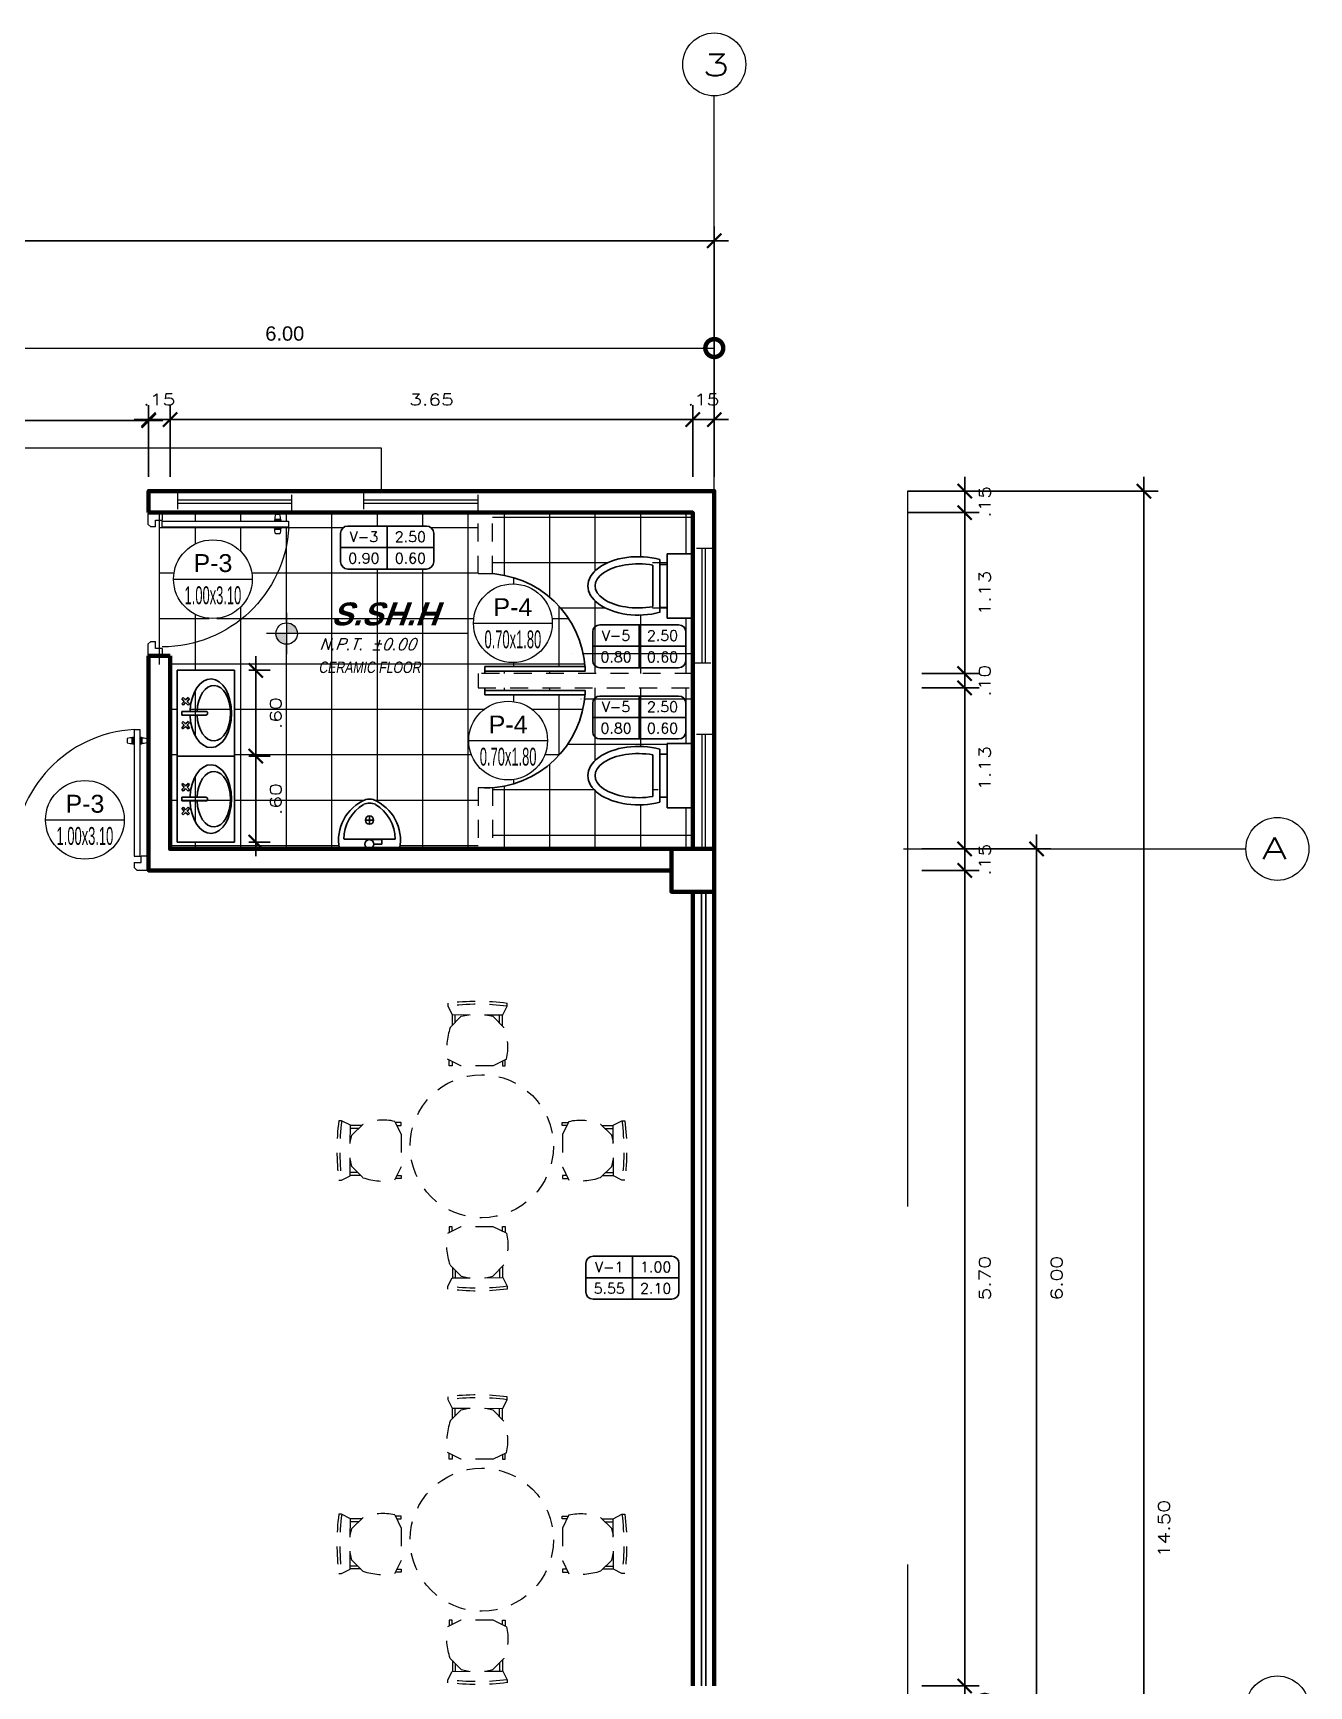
# Model space of a CAD drawing. Header units: millimetres. Extents: x 1313 to 1393.8, y 883.5 to 926.2.
# Drawn here: x 1323.1 to 1332.02, y 914.65 to 926.2 of the extents above; entities that cross this region are included whole.
import ezdxf
from ezdxf.enums import TextEntityAlignment as Align

# ---------------------------------------------------------------- set-up
doc = ezdxf.new("R2010")
doc.units = ezdxf.units.MM
doc.linetypes.add('HIDDEN2', pattern=[0.1875, 0.125, -0.0625])
for name, color, linetype, lineweight in [('ambientes', 254, 'Continuous', 25), ('columnas', 40, 'Continuous', 60), ('cotas', 87, 'Continuous', 15), ('COTNIV', 40, 'Continuous', 18), ('DIMENSIONES', 1, 'Continuous', 5), ('ejes', 147, 'Continuous', 5), ('Layer3', 31, 'Continuous', 5), ('lineas delgadas', 252, 'Continuous', 5), ('Muros confinados', 3, 'Continuous', 60), ('proy', 42, 'HIDDEN2', 5), ('Puertas', 35, 'Continuous', 13), ('Texto niveles', 4, 'Continuous', 18), ('vidrio', 254, 'Continuous', 5)]:
    doc.layers.add(name, color=color, linetype=linetype, lineweight=lineweight)
for name, color, linetype in [('CODIGOS', 31, 'Continuous'), ('MOB-S', 4, 'Continuous'), ('MUE FIJ', 150, 'Continuous'), ('Muebles', 2, 'Continuous'), ('Muro Bajo', 2, 'Continuous'), ('planta arquitectonica', 7, 'Continuous'), ('T', 9, 'Continuous')]:
    doc.layers.add(name, color=color, linetype=linetype)
doc.styles.add('ACOT', font='simplex.shx', dxfattribs={"height": 0.08})
doc.styles.add('AMBIENTES', font='arialbd.ttf', dxfattribs={"height": 0.18})
doc.styles.add('arial', font='arial.ttf')
doc.styles.add('R80-50', font='romans.shx', dxfattribs={"width": 1.3, "height": 0.08})
doc.styles.add('ROMANS', font='romans')
doc.styles.add('STYLE1', font='arial.ttf')
doc.styles.add('TITULOS', font='sanss___.ttf', dxfattribs={"height": 0.3})
doc.dimstyles.new('horizontal', dxfattribs={"dimtxt": 0.1, "dimasz": 0.25, "dimexe": 0.15, "dimexo": 0.1, "dimgap": 0.05, "dimtad": 1, "dimtih": 1, "dimtoh": 1, "dimzin": 4, "dimdsep": 46, "dimtxsty": 'arial', "dimblk": 'DOTSMALL', "dimcen": 1, "dimclrd": 11, "dimclre": 11, "dimclrt": 20, "dimazin": 1, "dimtfac": 1, "dimtmove": 0, "dimatfit": 3, "dimfxl": 1, "dimlwd": 5, "dimlwe": 5, "dimarcsym": 0})
doc.dimstyles.new('HORIZONTAL 1.1', dxfattribs={"dimtxt": 0.2, "dimasz": 0.1, "dimexe": 0.1, "dimexo": 0.1, "dimgap": 0.1, "dimtad": 2, "dimzin": 4, "dimdsep": 46, "dimtxsty": 'R80-50', "dimblk": 'ARCHTICK', "dimcen": 0.09, "dimdle": 0.1, "dimclrd": 256, "dimclre": 256, "dimclrt": 7, "dimaunit": 1, "dimazin": 0, "dimtfac": 1, "dimtix": 1, "dimtmove": 0, "dimatfit": 3, "dimldrblk": 'ARCHTICK', "dimfxl": 1, "dimtolj": 1, "dimtzin": 0, "dimarcsym": 0})

# ---------------------------------------------------------------- blocks, each defined once
blk = doc.blocks.new('P90-1')
for p, q in [((-0.999, 0.006), (-0.999, 0.096)), ((-0.994, 0.096), (-0.999, 0.096)), ((-0.994, 0.006), (-0.999, 0.006)), ((-0.949, 0.101), (-0.994, 0.101)), ((-0.994, 0.096), (-0.994, 0.101)), ((-0.994, 0.001), (-0.994, 0.006)), ((-0.919, 0.001), (-0.994, 0.001)), ((-0.899, 0.021), (-0.919, 0.001)), ((-0.899, 0.021), (-0.899, 0.055)), ((-0.099, 0.055), (-0.099, 0.021)), ((-0.099, 0.021), (-0.079, 0.001)), ((-0.004, 0.001), (-0.079, 0.001)), ((-0.004, 0.101), (-0.052, 0.101)), ((-0.004, 0.101), (-0.004, 0.096)), ((0.001, 0.096), (-0.004, 0.096)), ((-0.004, 0.006), (-0.004, 0.001)), ((0.001, 0.006), (-0.004, 0.006)), ((0.001, 0.096), (0.001, 0.006))]:
    blk.add_line(p, q)
for points in [[(-0.114, 0.927), (-0.128, 0.927), (-0.148, 0.922), (-0.148, 0.893), (-0.128, 0.888), (-0.114, 0.888)], [(-0.106, 0.932), (-0.11, 0.932), (-0.11, 0.884), (-0.106, 0.884)], [(-0.059, 0.984), (-0.1, 0.984), (-0.1, 0.101), (-0.059, 0.101)], [(-0.054, 0.932), (-0.049, 0.932), (-0.049, 0.884), (-0.054, 0.884)], [(-0.045, 0.927), (-0.031, 0.927), (-0.011, 0.922), (-0.011, 0.893), (-0.031, 0.888), (-0.045, 0.888)]]:
    blk.add_lwpolyline(points, close=True)
for points in [[(-0.949, 0.101), (-0.949, 0.055), (-0.899, 0.055)], [(-0.099, 0.055), (-0.052, 0.055), (-0.052, 0.101)]]:
    blk.add_lwpolyline(points)
blk.add_arc((-0.052, 0.101), 0.885, 93.0961, 180)
blk = doc.blocks.new('www')
for p, q in [((-2919.982, 3599.041), (-2920.002, 3599.041)), ((-2919.921, 3599.01), (-2919.982, 3599.041)), ((-2919.921, 3599.01), (-2919.982, 3599.041)), ((-2919.611, 3599.036), (-2919.566, 3598.944)), ((-2919.923, 3598.657), (-2919.921, 3599.01)), ((-2919.922, 3598.892), (-2919.911, 3598.941)), ((-2919.843, 3599.008), (-2919.921, 3599.008)), ((-2919.863, 3598.988), (-2919.921, 3598.988)), ((-2919.911, 3598.941), (-2919.832, 3599.018)), ((-2919.565, 3599.028), (-2919.607, 3599.028)), ((-2919.597, 3599.008), (-2919.565, 3599.008)), ((-2919.566, 3598.944), (-2919.566, 3598.718)), ((-2919.565, 3599.008), (-2919.565, 3599.028)), ((-2919.911, 3598.721), (-2919.922, 3598.774)), ((-2919.833, 3598.644), (-2919.911, 3598.721)), ((-2919.566, 3598.718), (-2919.612, 3598.625)), ((-2920.002, 3598.626), (-2919.982, 3598.626)), ((-2919.982, 3598.626), (-2919.923, 3598.657)), ((-2919.868, 3598.679), (-2919.922, 3598.679)), ((-2919.848, 3598.659), (-2919.922, 3598.659)), ((-2919.566, 3598.637), (-2919.606, 3598.637)), ((-2919.596, 3598.658), (-2919.566, 3598.658)), ((-2919.566, 3598.658), (-2919.566, 3598.637))]:
    blk.add_line(p, q)
for centre, radius, start, end in [((-2918.382, 3598.833), 1.633, 172.671, 187.2829), ((-2918.362, 3598.833), 1.633, 172.671, 187.2829), ((-2919.694, 3598.683), 0.363, 76.7096, 112.3439), ((-2919.685, 3599.083), 0.464, 251.4353, 279.1169)]:
    blk.add_arc(centre, radius, start, end)
blk = doc.blocks.new('INO75-01')
for p, q in [((0, 0.225), (0.18, 0.225)), ((0, -0.225), (0, 0.225)), ((0.18, 0.225), (0.18, -0.225)), ((0.18, -0.225), (0, -0.225))]:
    blk.add_line(p, q)
at = {"linetype": 'HIDDEN2'}
for p, q in [((0.18, 0.15), (0.23, 0.15)), ((0.18, -0.15), (0.23, -0.15))]:
    blk.add_line(p, q, dxfattribs=at)
for points in [[(0.23, 0.185), (0.23, -0.185)], [(0.28, 0.145), (0.28, -0.145)]]:
    blk.add_lwpolyline(points)
for major_axis, ratio, start_param, end_param in [((0.353, 0), 0.578426, -2.010252, 2.010252), ((0.303, 0), 0.508415, -1.907631, 1.907631)]:
    blk.add_ellipse((0.38, 0), major_axis=major_axis, ratio=ratio, start_param=start_param, end_param=end_param)
blk = doc.blocks.new('PTA-D')
blk.add_line((-0.025, 0), (0, 0))
blk.add_lwpolyline([(-0.07, 0), (-0.07, 0.999), (-0.025, 0.999), (-0.025, 0), (-0.07, 0)], close=True)
blk.add_arc((0, 0), 1, 92.5505, 180)
blk = doc.blocks.new('_ArchTick')
at = {"color": 0, "const_width": 0.15}
blk.add_lwpolyline([(-0.5, -0.5), (0.5, 0.5)], dxfattribs=at)
blk = doc.blocks.new('*D563')
at = {"layer": 'cotas', "lineweight": -2, "transparency": 16777216}
for p, q in [((1323.912, 923.095), (1323.912, 923.595)), ((1324.062, 923.095), (1324.062, 923.595)), ((1323.912, 923.495), (1323.812, 923.495)), ((1323.912, 923.495), (1324.062, 923.495)), ((1324.062, 923.495), (1324.162, 923.495))]:
    blk.add_line(p, q, dxfattribs=at)
at = {"layer": 'Defpoints', "color": 0, "transparency": 16777216}
for p in [(1324.062, 923.495), (1323.912, 922.995), (1324.062, 922.995)]:
    blk.add_point(p, dxfattribs=at)
at = {"layer": 'cotas', "lineweight": -2, "transparency": 16777216, "xscale": 0.1, "yscale": 0.1, "zscale": 0.1}
blk.add_blockref('_ArchTick', (1323.912, 923.495), dxfattribs=at)
at = {"layer": 'cotas', "lineweight": -2, "transparency": 16777216, "xscale": 0.1, "yscale": 0.1, "zscale": 0.1, "rotation": 180}
blk.add_blockref('_ArchTick', (1324.062, 923.495), dxfattribs=at)
at = {"layer": 'cotas', "color": 7, "transparency": 16777216, "insert": (1323.987, 923.635), "char_height": 0.08, "attachment_point": 5, "style": 'R80-50'}
blk.add_mtext('\\A1;.15', dxfattribs=at)
blk = doc.blocks.new('*D564')
at = {"layer": 'cotas', "lineweight": -2, "transparency": 16777216}
for p, q in [((1324.062, 923.095), (1324.062, 923.595)), ((1327.713, 923.095), (1327.713, 923.595)), ((1323.962, 923.495), (1327.813, 923.495))]:
    blk.add_line(p, q, dxfattribs=at)
at = {"layer": 'Defpoints', "color": 0, "transparency": 16777216}
for p in [(1327.713, 923.495), (1324.062, 922.995), (1327.713, 922.995)]:
    blk.add_point(p, dxfattribs=at)
at = {"layer": 'cotas', "lineweight": -2, "transparency": 16777216, "xscale": 0.1, "yscale": 0.1, "zscale": 0.1, "rotation": 180}
blk.add_blockref('_ArchTick', (1324.062, 923.495), dxfattribs=at)
at = {"layer": 'cotas', "lineweight": -2, "transparency": 16777216, "xscale": 0.1, "yscale": 0.1, "zscale": 0.1}
blk.add_blockref('_ArchTick', (1327.713, 923.495), dxfattribs=at)
at = {"layer": 'cotas', "color": 7, "transparency": 16777216, "insert": (1325.888, 923.635), "char_height": 0.08, "attachment_point": 5, "style": 'R80-50'}
blk.add_mtext('\\A1;3.65', dxfattribs=at)
blk = doc.blocks.new('*D565')
at = {"layer": 'cotas', "lineweight": -2, "transparency": 16777216}
for p, q in [((1327.713, 923.095), (1327.713, 923.595)), ((1327.863, 923.095), (1327.863, 923.595)), ((1327.713, 923.495), (1327.613, 923.495)), ((1327.713, 923.495), (1327.863, 923.495)), ((1327.863, 923.495), (1327.963, 923.495))]:
    blk.add_line(p, q, dxfattribs=at)
at = {"layer": 'Defpoints', "color": 0, "transparency": 16777216}
for p in [(1327.863, 923.495), (1327.713, 922.995), (1327.863, 922.995)]:
    blk.add_point(p, dxfattribs=at)
at = {"layer": 'cotas', "lineweight": -2, "transparency": 16777216, "xscale": 0.1, "yscale": 0.1, "zscale": 0.1}
blk.add_blockref('_ArchTick', (1327.713, 923.495), dxfattribs=at)
at = {"layer": 'cotas', "lineweight": -2, "transparency": 16777216, "xscale": 0.1, "yscale": 0.1, "zscale": 0.1, "rotation": 180}
blk.add_blockref('_ArchTick', (1327.863, 923.495), dxfattribs=at)
at = {"layer": 'cotas', "color": 7, "transparency": 16777216, "insert": (1327.788, 923.635), "char_height": 0.08, "attachment_point": 5, "style": 'R80-50'}
blk.add_mtext('\\A1;.15', dxfattribs=at)
blk = doc.blocks.new('*D374')
at = {"layer": 'cotas', "lineweight": -2, "transparency": 16777216}
for p, q in [((1320.616, 923.095), (1320.616, 923.588)), ((1323.912, 923.095), (1323.912, 923.588)), ((1320.516, 923.488), (1324.012, 923.488))]:
    blk.add_line(p, q, dxfattribs=at)
at = {"layer": 'Defpoints', "color": 0, "transparency": 16777216}
for p in [(1323.912, 923.488), (1320.616, 922.995), (1323.912, 922.995)]:
    blk.add_point(p, dxfattribs=at)
at = {"layer": 'cotas', "lineweight": -2, "transparency": 16777216, "xscale": 0.1, "yscale": 0.1, "zscale": 0.1, "rotation": 180}
blk.add_blockref('_ArchTick', (1320.616, 923.488), dxfattribs=at)
at = {"layer": 'cotas', "lineweight": -2, "transparency": 16777216, "xscale": 0.1, "yscale": 0.1, "zscale": 0.1}
blk.add_blockref('_ArchTick', (1323.912, 923.488), dxfattribs=at)
at = {"layer": 'cotas', "color": 7, "transparency": 16777216, "insert": (1322.264, 923.628), "char_height": 0.08, "attachment_point": 5, "style": 'R80-50'}
blk.add_mtext('\\A1;3.30', dxfattribs=at)
blk = doc.blocks.new('*D375')
at = {"layer": 'cotas', "lineweight": -2, "transparency": 16777216}
for p, q in [((1329.612, 922.995), (1329.612, 923.095)), ((1329.213, 922.995), (1329.712, 922.995)), ((1329.612, 922.995), (1329.612, 922.845)), ((1329.213, 922.845), (1329.712, 922.845)), ((1329.612, 922.845), (1329.612, 922.745))]:
    blk.add_line(p, q, dxfattribs=at)
at = {"layer": 'Defpoints', "color": 0, "transparency": 16777216}
for p in [(1329.113, 922.995), (1329.113, 922.845), (1329.612, 922.845)]:
    blk.add_point(p, dxfattribs=at)
at = {"layer": 'cotas', "lineweight": -2, "transparency": 16777216, "xscale": 0.1, "yscale": 0.1, "zscale": 0.1}
for p, rotation in [((1329.612, 922.995), 270), ((1329.612, 922.845), 90)]:
    blk.add_blockref('_ArchTick', p, dxfattribs=dict(at, rotation=rotation))
at = {"layer": 'cotas', "color": 7, "transparency": 16777216, "insert": (1329.752, 922.92), "char_height": 0.08, "attachment_point": 5, "rotation": 90, "style": 'R80-50'}
blk.add_mtext('\\A1;.15', dxfattribs=at)
blk = doc.blocks.new('*D566')
at = {"layer": 'cotas', "lineweight": -2, "transparency": 16777216}
for p, q in [((1329.612, 920.495), (1329.612, 920.595)), ((1329.313, 920.495), (1329.712, 920.495)), ((1329.612, 920.495), (1329.612, 920.345)), ((1329.313, 920.345), (1329.712, 920.345)), ((1329.612, 920.345), (1329.612, 920.245))]:
    blk.add_line(p, q, dxfattribs=at)
at = {"layer": 'Defpoints', "color": 0, "transparency": 16777216}
for p in [(1329.213, 920.495), (1329.213, 920.345), (1329.612, 920.345)]:
    blk.add_point(p, dxfattribs=at)
at = {"layer": 'cotas', "lineweight": -2, "transparency": 16777216, "xscale": 0.1, "yscale": 0.1, "zscale": 0.1}
for p, rotation in [((1329.612, 920.495), 270), ((1329.612, 920.345), 90)]:
    blk.add_blockref('_ArchTick', p, dxfattribs=dict(at, rotation=rotation))
at = {"layer": 'cotas', "color": 7, "transparency": 16777216, "insert": (1329.752, 920.42), "char_height": 0.08, "attachment_point": 5, "rotation": 90, "style": 'R80-50'}
blk.add_mtext('\\A1;.15', dxfattribs=at)
blk = doc.blocks.new('*D567')
at = {"layer": 'cotas', "lineweight": -2, "transparency": 16777216}
for p, q in [((1329.612, 920.445), (1329.612, 914.545)), ((1329.313, 920.345), (1329.712, 920.345)), ((1329.313, 914.645), (1329.712, 914.645))]:
    blk.add_line(p, q, dxfattribs=at)
at = {"layer": 'Defpoints', "color": 0, "transparency": 16777216}
for p in [(1329.213, 920.345), (1329.213, 914.645), (1329.612, 914.645)]:
    blk.add_point(p, dxfattribs=at)
at = {"layer": 'cotas', "lineweight": -2, "transparency": 16777216, "xscale": 0.1, "yscale": 0.1, "zscale": 0.1}
for p, rotation in [((1329.612, 920.345), 90), ((1329.612, 914.645), 270)]:
    blk.add_blockref('_ArchTick', p, dxfattribs=dict(at, rotation=rotation))
at = {"layer": 'cotas', "color": 7, "transparency": 16777216, "insert": (1329.752, 917.495), "char_height": 0.08, "attachment_point": 5, "rotation": 90, "style": 'R80-50'}
blk.add_mtext('\\A1;5.70', dxfattribs=at)
blk = doc.blocks.new('*D376')
at = {"layer": 'cotas', "lineweight": -2, "transparency": 16777216}
for p, q in [((1329.313, 914.645), (1329.712, 914.645)), ((1329.612, 914.645), (1329.612, 914.745)), ((1329.612, 914.645), (1329.612, 914.345)), ((1329.313, 914.345), (1329.712, 914.345)), ((1329.612, 914.345), (1329.612, 914.245))]:
    blk.add_line(p, q, dxfattribs=at)
at = {"layer": 'Defpoints', "color": 0, "transparency": 16777216}
for p in [(1329.213, 914.645), (1329.213, 914.345), (1329.612, 914.345)]:
    blk.add_point(p, dxfattribs=at)
at = {"layer": 'cotas', "lineweight": -2, "transparency": 16777216, "xscale": 0.1, "yscale": 0.1, "zscale": 0.1}
for p, rotation in [((1329.612, 914.645), 270), ((1329.612, 914.345), 90)]:
    blk.add_blockref('_ArchTick', p, dxfattribs=dict(at, rotation=rotation))
at = {"layer": 'cotas', "color": 7, "transparency": 16777216, "insert": (1329.752, 914.495), "char_height": 0.08, "attachment_point": 5, "rotation": 90, "style": 'R80-50'}
blk.add_mtext('\\A1;.30', dxfattribs=at)
blk = doc.blocks.new('*D386')
at = {"layer": 'cotas', "lineweight": -2, "transparency": 16777216}
for p, q in [((1329.213, 922.845), (1329.712, 922.845)), ((1329.612, 922.945), (1329.612, 921.62)), ((1329.313, 921.72), (1329.712, 921.72))]:
    blk.add_line(p, q, dxfattribs=at)
at = {"layer": 'Defpoints', "color": 0, "transparency": 16777216}
for p in [(1329.113, 922.845), (1329.213, 921.72), (1329.612, 921.72)]:
    blk.add_point(p, dxfattribs=at)
at = {"layer": 'cotas', "lineweight": -2, "transparency": 16777216, "xscale": 0.1, "yscale": 0.1, "zscale": 0.1}
for p, rotation in [((1329.612, 922.845), 90), ((1329.612, 921.72), 270)]:
    blk.add_blockref('_ArchTick', p, dxfattribs=dict(at, rotation=rotation))
at = {"layer": 'cotas', "color": 7, "transparency": 16777216, "insert": (1329.752, 922.283), "char_height": 0.08, "attachment_point": 5, "rotation": 90, "style": 'R80-50'}
blk.add_mtext('\\A1;1.13', dxfattribs=at)
blk = doc.blocks.new('*D570')
at = {"layer": 'cotas', "lineweight": -2, "transparency": 16777216}
for p, q in [((1329.612, 921.72), (1329.612, 921.82)), ((1329.313, 921.72), (1329.712, 921.72)), ((1329.612, 921.72), (1329.612, 921.62)), ((1329.313, 921.62), (1329.712, 921.62)), ((1329.612, 921.62), (1329.612, 921.52))]:
    blk.add_line(p, q, dxfattribs=at)
at = {"layer": 'Defpoints', "color": 0, "transparency": 16777216}
for p in [(1329.213, 921.72), (1329.213, 921.62), (1329.612, 921.62)]:
    blk.add_point(p, dxfattribs=at)
at = {"layer": 'cotas', "lineweight": -2, "transparency": 16777216, "xscale": 0.1, "yscale": 0.1, "zscale": 0.1}
for p, rotation in [((1329.612, 921.72), 270), ((1329.612, 921.62), 90)]:
    blk.add_blockref('_ArchTick', p, dxfattribs=dict(at, rotation=rotation))
at = {"layer": 'cotas', "color": 7, "transparency": 16777216, "insert": (1329.752, 921.67), "char_height": 0.08, "attachment_point": 5, "rotation": 90, "style": 'R80-50'}
blk.add_mtext('\\A1;.10', dxfattribs=at)
blk = doc.blocks.new('*D571')
at = {"layer": 'cotas', "lineweight": -2, "transparency": 16777216}
for p, q in [((1329.612, 921.72), (1329.612, 920.395)), ((1329.313, 921.62), (1329.712, 921.62)), ((1329.313, 920.495), (1329.712, 920.495))]:
    blk.add_line(p, q, dxfattribs=at)
at = {"layer": 'Defpoints', "color": 0, "transparency": 16777216}
for p in [(1329.213, 921.62), (1329.213, 920.495), (1329.612, 920.495)]:
    blk.add_point(p, dxfattribs=at)
at = {"layer": 'cotas', "lineweight": -2, "transparency": 16777216, "xscale": 0.1, "yscale": 0.1, "zscale": 0.1}
for p, rotation in [((1329.612, 921.62), 90), ((1329.612, 920.495), 270)]:
    blk.add_blockref('_ArchTick', p, dxfattribs=dict(at, rotation=rotation))
at = {"layer": 'cotas', "color": 7, "transparency": 16777216, "insert": (1329.752, 921.058), "char_height": 0.08, "attachment_point": 5, "rotation": 90, "style": 'R80-50'}
blk.add_mtext('\\A1;1.13', dxfattribs=at)
blk = doc.blocks.new('*D401')
at = {"layer": 'cotas', "lineweight": -2, "transparency": 16777216}
for p, q in [((1330.114, 920.595), (1330.114, 914.395)), ((1329.585, 920.495), (1330.214, 920.495)), ((1329.585, 914.495), (1330.214, 914.495))]:
    blk.add_line(p, q, dxfattribs=at)
at = {"layer": 'Defpoints', "color": 0, "transparency": 16777216}
for p in [(1329.485, 920.495), (1329.485, 914.495), (1330.114, 914.495)]:
    blk.add_point(p, dxfattribs=at)
at = {"layer": 'cotas', "lineweight": -2, "transparency": 16777216, "xscale": 0.1, "yscale": 0.1, "zscale": 0.1}
for p, rotation in [((1330.114, 920.495), 90), ((1330.114, 914.495), 270)]:
    blk.add_blockref('_ArchTick', p, dxfattribs=dict(at, rotation=rotation))
at = {"layer": 'cotas', "color": 7, "transparency": 16777216, "insert": (1330.254, 917.495), "char_height": 0.08, "attachment_point": 5, "rotation": 90, "style": 'R80-50'}
blk.add_mtext('\\A1;6.00', dxfattribs=at)
blk = doc.blocks.new('*D403')
at = {"layer": 'cotas', "lineweight": -2, "transparency": 16777216}
for p, q in [((1330.864, 923.095), (1330.864, 908.395)), ((1329.585, 922.995), (1330.964, 922.995)), ((1329.585, 908.495), (1330.964, 908.495))]:
    blk.add_line(p, q, dxfattribs=at)
at = {"layer": 'Defpoints', "color": 0, "transparency": 16777216}
for p in [(1329.485, 922.995), (1329.485, 908.495), (1330.864, 908.495)]:
    blk.add_point(p, dxfattribs=at)
at = {"layer": 'cotas', "lineweight": -2, "transparency": 16777216, "xscale": 0.1, "yscale": 0.1, "zscale": 0.1}
for p, rotation in [((1330.864, 922.995), 90), ((1330.864, 908.495), 270)]:
    blk.add_blockref('_ArchTick', p, dxfattribs=dict(at, rotation=rotation))
at = {"layer": 'cotas', "color": 7, "transparency": 16777216, "insert": (1331.004, 915.745), "char_height": 0.08, "attachment_point": 5, "rotation": 90, "style": 'R80-50'}
blk.add_mtext('\\A1;14.50', dxfattribs=at)
blk = doc.blocks.new('_DotSmall')
at = {"color": 0, "linetype": 'ByBlock', "const_width": 0.5}
blk.add_lwpolyline([(-0.0625, 0, 1), (0.0625, 0, 1)], format="xyb", close=True, dxfattribs=at)
blk = doc.blocks.new('*D404')
at = {"layer": 'cotas', "color": 11, "lineweight": 5, "transparency": 16777216}
for p, q in [((1321.863, 923.095), (1321.863, 924.145)), ((1327.863, 923.195), (1327.863, 924.145)), ((1321.863, 923.995), (1327.863, 923.995))]:
    blk.add_line(p, q, dxfattribs=at)
at = {"layer": 'Defpoints', "color": 0, "transparency": 16777216}
for p in [(1327.863, 923.995), (1327.863, 923.095), (1321.863, 922.995)]:
    blk.add_point(p, dxfattribs=at)
at = {"layer": 'cotas', "color": 11, "lineweight": 5, "transparency": 16777216, "xscale": 0.25, "yscale": 0.25, "zscale": 0.25, "rotation": 180}
blk.add_blockref('_DotSmall', (1321.863, 923.995), dxfattribs=at)
at = {"layer": 'cotas', "color": 11, "lineweight": 5, "transparency": 16777216, "xscale": 0.25, "yscale": 0.25, "zscale": 0.25}
blk.add_blockref('_DotSmall', (1327.863, 923.995), dxfattribs=at)
at = {"layer": 'cotas', "color": 20, "transparency": 16777216, "insert": (1324.863, 924.096), "char_height": 0.1, "attachment_point": 5, "style": 'arial'}
blk.add_mtext('6.00', dxfattribs=at)
blk = doc.blocks.new('*D405')
at = {"layer": 'cotas', "lineweight": -2, "transparency": 16777216}
for p, q in [((1315.863, 923.095), (1315.863, 924.845)), ((1327.863, 923.095), (1327.863, 924.845)), ((1315.763, 924.745), (1327.963, 924.745))]:
    blk.add_line(p, q, dxfattribs=at)
at = {"layer": 'Defpoints', "color": 0, "transparency": 16777216}
for p in [(1327.863, 924.745), (1315.863, 922.995), (1327.863, 922.995)]:
    blk.add_point(p, dxfattribs=at)
at = {"layer": 'cotas', "lineweight": -2, "transparency": 16777216, "xscale": 0.1, "yscale": 0.1, "zscale": 0.1, "rotation": 180}
blk.add_blockref('_ArchTick', (1315.863, 924.745), dxfattribs=at)
at = {"layer": 'cotas', "lineweight": -2, "transparency": 16777216, "xscale": 0.1, "yscale": 0.1, "zscale": 0.1}
blk.add_blockref('_ArchTick', (1327.863, 924.745), dxfattribs=at)
at = {"layer": 'cotas', "color": 7, "transparency": 16777216, "insert": (1321.863, 925), "char_height": 0.3, "attachment_point": 5, "style": 'TITULOS'}
blk.add_mtext('\\A1;12.00', dxfattribs=at)
blk = doc.blocks.new('VANOS')
at = {"color": 2}
for p, q in [((-0.275, 0.15), (0.275, 0.15)), ((0, 0.15), (0, -0.15)), ((-0.325, -0.1), (-0.325, 0.1)), ((-0.325, 0), (0.325, 0)), ((0.325, 0.1), (0.325, -0.1)), ((0.275, -0.15), (-0.275, -0.15))]:
    blk.add_line(p, q, dxfattribs=at)
for centre, start, end in [((-0.275, 0.1), 180, 180), ((-0.275, 0.1), 90, 180), ((0.275, 0.1), 90, 90), ((0.275, 0.1), 0, 90), ((-0.275, -0.1), 180, 270), ((0.275, -0.1), 270, 0)]:
    blk.add_arc(centre, 0.05, start, end, dxfattribs=at)
at = {"color": 3, "style": 'ROMANS'}
for tag, p in [('VANO', (-0.1625, 0.075)), ('ALFEIZAR', (0.1625, 0.075)), ('ANCHO', (-0.1625, -0.075)), ('ALTURA', (0.1625, -0.075))]:
    blk.add_attdef(tag, text='', height=0.0725, dxfattribs=at).set_placement(p, align=Align.MIDDLE)
blk = doc.blocks.new('vp')
at = {"color": 21}
blk.add_lwpolyline([(-0.275, 0), (0.275, 0)], dxfattribs=at)
at = {"color": 31}
blk.add_circle((0, 0), 0.275, dxfattribs=at)
at = {"style": 'STYLE1'}
blk.add_attdef('TIPO', text='', height=0.125, dxfattribs=at).set_placement((0, 0.05), align=Align.CENTER)
at = {"style": 'STYLE1', "width": 0.516609}
blk.add_attdef('ANCHOXALTURA', text='', height=0.125, dxfattribs=at).set_placement((-0.198, -0.175), (0.198, -0.175), align=Align.FIT)
blk = doc.blocks.new('labatorio')
at = {"layer": 'MUE FIJ'}
for p, q in [((39.635, 317.367), (39.235, 317.367)), ((39.235, 317.367), (39.235, 316.767)), ((39.635, 316.767), (39.635, 317.367)), ((39.267, 317.168), (39.276, 317.177)), ((39.284, 317.151), (39.267, 317.168)), ((39.267, 317.133), (39.284, 317.151)), ((39.267, 317.133), (39.276, 317.124)), ((39.293, 317.16), (39.276, 317.177)), ((39.276, 317.124), (39.293, 317.141)), ((39.293, 317.16), (39.311, 317.177)), ((39.311, 317.124), (39.293, 317.141)), ((39.303, 317.151), (39.32, 317.168)), ((39.32, 317.133), (39.303, 317.151)), ((39.311, 317.177), (39.32, 317.168)), ((39.311, 317.124), (39.32, 317.133)), ((39.266, 317.08), (39.266, 317.054)), ((39.266, 317.08), (39.434, 317.08)), ((39.266, 317.054), (39.434, 317.054)), ((39.267, 317.001), (39.276, 317.011)), ((39.267, 317.001), (39.284, 316.984)), ((39.284, 316.984), (39.267, 316.966)), ((39.276, 317.011), (39.293, 316.993)), ((39.293, 316.974), (39.276, 316.957)), ((39.311, 317.011), (39.293, 316.993)), ((39.293, 316.974), (39.311, 316.957)), ((39.32, 317.001), (39.303, 316.984)), ((39.303, 316.984), (39.32, 316.966)), ((39.311, 317.011), (39.32, 317.001)), ((39.267, 316.966), (39.276, 316.957)), ((39.311, 316.957), (39.32, 316.966)), ((39.235, 316.767), (39.635, 316.767))]:
    blk.add_line(p, q, dxfattribs=at)
blk.add_arc((39.434, 317.067), 0.013, 270, 90, dxfattribs=at)
for centre, major_axis, start_param, end_param in [((39.469, 317.067), (0, 0.24), 1.625071, 7.799707), ((39.49, 317.067), (0, 0.194), 1.637819, 7.786959)]:
    blk.add_ellipse(centre, major_axis=major_axis, ratio=0.605098, start_param=start_param, end_param=end_param, dxfattribs=at)
blk = doc.blocks.new('123')
at = {"layer": 'planta arquitectonica'}
for p, q in [((-2918.379, 3605.515), (-2918.405, 3605.463)), ((-2918.351, 3605.271), (-2918.194, 3605.591)), ((-2918.304, 3605.213), (-2918.12, 3605.59)), ((-2918.27, 3605.428), (-2918.231, 3605.506)), ((-2918.231, 3605.506), (-2918.203, 3605.492)), ((-2918.418, 3605.502), (-2918.366, 3605.477)), ((-2918.203, 3605.492), (-2918.228, 3605.442))]:
    blk.add_line(p, q, dxfattribs=at)
for centre, radius in [((-2918.392, 3605.489), 0.0288), ((-2918.242, 3605.414), 0.0311)]:
    blk.add_circle(centre, radius, dxfattribs=at)
for centre, radius, start, end in [((-2918.306, 3605.349), 0.304, 52.18, 131.8957), ((-2918.319, 3605.337), 0.283, 63.9024, 122.871), ((-2918.229, 3605.507), 0.304, 175.9527, 255.6683), ((-2918.434, 3605.51), 0.1, 138.7847, 169.0637), ((-2918.409, 3605.498), 0.1, 129.656, 178.1924), ((-2918.227, 3605.525), 0.283, 184.9772, 243.9459)]:
    blk.add_arc(centre, radius, start, end, dxfattribs=at)
blk = doc.blocks.new('*D615')
at = {"layer": 'Defpoints', "color": 0, "transparency": 16777216}
for p in [(1324.512, 921.743), (1324.512, 921.143), (1324.66, 921.143)]:
    blk.add_point(p, dxfattribs=at)
at = {"layer": 'vidrio', "lineweight": -2, "transparency": 16777216}
for p, q in [((1324.66, 921.843), (1324.66, 921.043)), ((1324.612, 921.743), (1324.76, 921.743)), ((1324.612, 921.143), (1324.76, 921.143))]:
    blk.add_line(p, q, dxfattribs=at)
at = {"layer": 'vidrio', "lineweight": -2, "transparency": 16777216, "xscale": 0.1, "yscale": 0.1, "zscale": 0.1}
for p, rotation in [((1324.66, 921.743), 90), ((1324.66, 921.143), 270)]:
    blk.add_blockref('_ArchTick', p, dxfattribs=dict(at, rotation=rotation))
at = {"layer": 'vidrio', "color": 7, "transparency": 16777216, "insert": (1324.8, 921.443), "char_height": 0.08, "attachment_point": 5, "rotation": 90, "style": 'R80-50'}
blk.add_mtext('\\A1;.60', dxfattribs=at)
blk = doc.blocks.new('*D616')
at = {"layer": 'Defpoints', "color": 0, "transparency": 16777216}
for p in [(1324.512, 921.143), (1324.512, 920.543), (1324.66, 920.543)]:
    blk.add_point(p, dxfattribs=at)
at = {"layer": 'vidrio', "lineweight": -2, "transparency": 16777216}
for p, q in [((1324.66, 921.243), (1324.66, 920.443)), ((1324.612, 921.143), (1324.76, 921.143)), ((1324.612, 920.543), (1324.76, 920.543))]:
    blk.add_line(p, q, dxfattribs=at)
at = {"layer": 'vidrio', "lineweight": -2, "transparency": 16777216, "xscale": 0.1, "yscale": 0.1, "zscale": 0.1}
for p, rotation in [((1324.66, 921.143), 90), ((1324.66, 920.543), 270)]:
    blk.add_blockref('_ArchTick', p, dxfattribs=dict(at, rotation=rotation))
at = {"layer": 'vidrio', "color": 7, "transparency": 16777216, "insert": (1324.8, 920.843), "char_height": 0.08, "attachment_point": 5, "rotation": 90, "style": 'R80-50'}
blk.add_mtext('\\A1;.60', dxfattribs=at)

msp = doc.modelspace()

# ---------------------------------------------------------------- hatches: boundary and pattern name
at = {"layer": 'cotas'}
h = msp.add_hatch(dxfattribs=at)
h.set_pattern_fill('NET', color=256, scale=0.1, style=0)
h.set_pattern_definition([(0, (38.99927, -3.08896), (0, 0.3175), []), (90, (38.99927, -3.08896), (-0.3175, 2e-17), [])])
h.paths.add_polyline_path([(1326.959, 921.572), (1326.261, 921.572), (1326.261, 921.603), (1326.261, 921.62), (1326.213, 921.62), (1326.213, 921.72), (1326.261, 921.72), (1326.261, 921.738), (1326.261, 921.769), (1326.959, 921.769, 0.374092), (1326.31, 922.419), (1326.213, 922.419), (1326.213, 922.845), (1324.062, 922.845), (1324.007, 922.845), (1324.007, 922.792), (1323.987, 922.792), (1323.987, 921.895), (1324.007, 921.895), (1324.007, 921.845), (1324.062, 921.845), (1324.062, 920.495), (1325.245, 920.495, -0.362566), (1325.429, 920.839, -0.132891), (1325.481, 920.839, -0.362566), (1325.665, 920.495), (1326.213, 920.495), (1326.213, 920.922), (1326.31, 920.922, 0.374092)])
h.paths.add_polyline_path([(1326.698, 921.252, -1), (1326.148, 921.252, -1)], flags=16)
h.paths.add_polyline_path([(1324.951, 922, -1), (1324.801, 922, -1)], flags=16)
h.paths.add_polyline_path([(1326.181, 922.072, -1), (1326.731, 922.072, -1)], flags=16)
h.paths.add_polyline_path([(1324.512, 921.143), (1324.512, 920.543), (1324.112, 920.543), (1324.112, 921.143), (1324.112, 921.743), (1324.512, 921.743)], flags=16)
edge = h.paths.add_edge_path(flags=0)
edge.add_ellipse((1324.346, 921.443), major_axis=(0, 0.24), ratio=0.605098, start_angle=93.1097, end_angle=446.8903, ccw=False)
edge.add_line((1324.201, 921.43), (1324.144, 921.43))
edge.add_line((1324.144, 921.43), (1324.144, 921.456))
edge.add_line((1324.144, 921.456), (1324.201, 921.456))
edge = h.paths.add_edge_path(flags=0)
edge.add_ellipse((1324.346, 920.843), major_axis=(0, 0.24), ratio=0.605098, start_angle=93.1097, end_angle=446.8903, ccw=False)
edge.add_line((1324.201, 920.83), (1324.144, 920.83))
edge.add_line((1324.144, 920.83), (1324.144, 920.856))
edge.add_line((1324.144, 920.856), (1324.201, 920.856))
h.paths.add_polyline_path([(1325.303, 922.451, -0.414214), (1325.253, 922.501), (1325.253, 922.701, -0.414214), (1325.303, 922.751), (1325.853, 922.751, -0.414214), (1325.903, 922.701), (1325.903, 922.501, -0.414214), (1325.853, 922.451)], flags=16)
h.paths.add_polyline_path([(1324.891, 922.744), (1324.839, 922.744), (1324.839, 922.73), (1324.834, 922.73), (1324.834, 922.716), (1324.829, 922.696), (1324.799, 922.696), (1324.794, 922.716), (1324.794, 922.734), (1324.79, 922.734), (1324.79, 922.744), (1324.008, 922.744), (1324.008, 922.785), (1324.79, 922.785), (1324.79, 922.799), (1324.794, 922.799), (1324.794, 922.814), (1324.799, 922.834), (1324.829, 922.834), (1324.834, 922.814), (1324.834, 922.795), (1324.839, 922.795), (1324.839, 922.785), (1324.891, 922.785)], flags=16)
h.paths.add_polyline_path([(1324.086, 922.38, -1), (1324.636, 922.38, -1)], flags=16)
h.paths.add_polyline_path([(1324.197, 921.342), (1324.188, 921.333), (1324.171, 921.35), (1324.153, 921.333), (1324.144, 921.342), (1324.161, 921.36), (1324.144, 921.377), (1324.153, 921.386), (1324.171, 921.369), (1324.188, 921.386), (1324.197, 921.377), (1324.18, 921.36)], flags=0)
h.paths.add_polyline_path([(1324.197, 921.509), (1324.188, 921.5), (1324.171, 921.517), (1324.153, 921.5), (1324.144, 921.509), (1324.161, 921.527), (1324.144, 921.544), (1324.153, 921.553), (1324.171, 921.536), (1324.188, 921.553), (1324.197, 921.544), (1324.18, 921.527)], flags=0)
h.paths.add_polyline_path([(1324.197, 920.944), (1324.18, 920.927), (1324.197, 920.909), (1324.188, 920.9), (1324.171, 920.917), (1324.153, 920.9), (1324.144, 920.909), (1324.161, 920.927), (1324.144, 920.944), (1324.153, 920.953), (1324.171, 920.936), (1324.188, 920.953)], flags=0)
h.paths.add_polyline_path([(1324.197, 920.777), (1324.18, 920.76), (1324.197, 920.742), (1324.188, 920.733), (1324.171, 920.75), (1324.153, 920.733), (1324.144, 920.742), (1324.161, 920.76), (1324.144, 920.777), (1324.153, 920.786), (1324.171, 920.769), (1324.188, 920.786)], flags=0)
h.paths.add_polyline_path([(1326.226, 921.862), (1326.686, 921.862), (1326.686, 922.054), (1326.226, 922.054)], flags=24)
h.paths.add_polyline_path([(1326.289, 922.09), (1326.623, 922.09), (1326.623, 922.278), (1326.289, 922.278)], flags=8)
h.paths.add_polyline_path([(1326.193, 921.043), (1326.653, 921.043), (1326.653, 921.234), (1326.193, 921.234)], flags=24)
h.paths.add_polyline_path([(1326.256, 921.27), (1326.59, 921.27), (1326.59, 921.458), (1326.256, 921.458)], flags=8)
h.paths.add_polyline_path([(1324.13, 922.17), (1324.591, 922.17), (1324.591, 922.362), (1324.13, 922.362)], flags=24)
h.paths.add_polyline_path([(1324.193, 922.395), (1324.528, 922.395), (1324.528, 922.587), (1324.193, 922.587)], flags=8)
h.paths.add_polyline_path([(1325.612, 922.622), (1325.869, 922.622), (1325.869, 922.731), (1325.612, 922.731)], flags=8)
h.paths.add_polyline_path([(1325.612, 922.472), (1325.869, 922.472), (1325.869, 922.581), (1325.612, 922.581)], flags=8)
h.paths.add_polyline_path([(1325.293, 922.622), (1325.537, 922.622), (1325.537, 922.731), (1325.293, 922.731)], flags=8)
h.paths.add_polyline_path([(1325.287, 922.472), (1325.544, 922.472), (1325.544, 922.581), (1325.287, 922.581)], flags=8)
h.paths.add_polyline_path([(1325.076, 921.872), (1325.878, 921.858), (1325.922, 921.978), (1325.12, 921.992)], flags=24)
h.paths.add_polyline_path([(1325.145, 922.012), (1326.034, 922.012), (1326.034, 922.261), (1325.145, 922.261)], flags=24)
h.paths.add_polyline_path([(1325.048, 921.708), (1325.856, 921.7), (1325.877, 921.82), (1325.069, 921.828)], flags=24)
h = msp.add_hatch(dxfattribs=at)
h.set_pattern_fill('NET', color=256, scale=0.1, style=0)
h.set_pattern_definition([(0, (4243.26884, -2685.57376), (0, 0.3175), []), (90, (4243.26884, -2685.57376), (-0.3175, 2e-17), [])])
edge = h.paths.add_edge_path()
edge.add_line((1327.713, 922.108), (1327.533, 922.108))
edge.add_line((1327.533, 922.108), (1327.533, 922.183))
edge.add_line((1327.533, 922.183), (1327.483, 922.183))
edge.add_line((1327.483, 922.183), (1327.483, 922.149))
edge.add_ellipse((1327.333, 922.333), major_axis=(0.353, 0), ratio=0.578426, start_angle=64.8211, end_angle=295.1789, ccw=False)
edge.add_line((1327.483, 922.518), (1327.483, 922.483))
edge.add_line((1327.483, 922.483), (1327.533, 922.483))
edge.add_line((1327.533, 922.483), (1327.533, 922.558))
edge.add_line((1327.533, 922.558), (1327.713, 922.558))
edge.add_line((1327.713, 922.558), (1327.713, 922.733))
edge.add_line((1327.713, 922.733), (1327.713, 922.845))
edge.add_line((1327.713, 922.845), (1326.313, 922.845))
edge.add_line((1326.313, 922.845), (1326.313, 922.418))
edge.add_arc((1326.261, 921.72), 0.7, 3.9853, 85.7809, ccw=False)
edge.add_line((1326.959, 921.769), (1326.96, 921.769))
edge.add_line((1326.96, 921.769), (1326.96, 921.738))
edge.add_line((1326.96, 921.738), (1326.261, 921.738))
edge.add_line((1326.261, 921.738), (1326.261, 921.72))
edge.add_line((1326.261, 921.72), (1327.713, 921.72))
edge.add_line((1327.713, 921.72), (1327.713, 922.108))
edge = h.paths.add_edge_path()
edge.add_line((1327.713, 921.62), (1326.261, 921.62))
edge.add_line((1326.261, 921.62), (1326.261, 921.603))
edge.add_line((1326.261, 921.603), (1326.96, 921.603))
edge.add_line((1326.96, 921.603), (1326.96, 921.572))
edge.add_line((1326.96, 921.572), (1326.959, 921.572))
edge.add_arc((1326.261, 921.62), 0.7, 274.2191, 356.0147, ccw=False)
edge.add_line((1326.313, 920.922), (1326.313, 920.495))
edge.add_line((1326.313, 920.495), (1327.713, 920.495))
edge.add_line((1327.713, 920.495), (1327.713, 920.782))
edge.add_line((1327.713, 920.782), (1327.533, 920.782))
edge.add_line((1327.533, 920.782), (1327.533, 920.857))
edge.add_line((1327.533, 920.857), (1327.483, 920.857))
edge.add_line((1327.483, 920.857), (1327.483, 920.822))
edge.add_ellipse((1327.333, 921.007), major_axis=(-0.353, 0), ratio=0.578426, start_angle=244.8211, end_angle=475.1789, ccw=False)
edge.add_line((1327.483, 921.192), (1327.483, 921.157))
edge.add_line((1327.483, 921.157), (1327.533, 921.157))
edge.add_line((1327.533, 921.157), (1327.533, 921.232))
edge.add_line((1327.533, 921.232), (1327.713, 921.232))
edge.add_line((1327.713, 921.232), (1327.713, 921.407))
edge.add_line((1327.713, 921.407), (1327.713, 921.62))
at = {"layer": 'lineas delgadas'}
h = msp.add_hatch(color=256, dxfattribs=at)
h.paths.add_polyline_path([(1324.876, 921.925), (1324.876, 922), (1324.801, 922, 0.414214)])
h.paths.add_polyline_path([(1324.876, 922), (1324.951, 922, 0.414214), (1324.876, 922.075)])

# ---------------------------------------------------------------- linework, layer by layer
at = {"layer": 'columnas'}
msp.add_lwpolyline([(1327.563, 920.495), (1327.863, 920.495), (1327.863, 920.195), (1327.563, 920.195)], close=True, dxfattribs=at)
at = {"layer": 'ejes', "color": 5, "ltscale": 3}
for points in [[(1327.863, 922.995), (1327.863, 925.757)], [(1329.185, 920.495), (1331.577, 920.495)]]:
    msp.add_lwpolyline(points, dxfattribs=at)
at = {"layer": 'ejes', "color": 4, "linetype": 'Continuous'}
for centre in [(1327.863, 925.977), (1331.796, 920.495), (1331.796, 914.495)]:
    msp.add_circle(centre, 0.22, dxfattribs=at)
at = {"layer": 'lineas delgadas'}
for p, q in [((1324.876, 922.144), (1324.876, 921.857)), ((1326.136, 922), (1324.736, 922))]:
    msp.add_line(p, q, dxfattribs=at)
msp.add_circle((1324.876, 922), 0.075, dxfattribs=at)
at = {"layer": 'Muebles'}
for p, q in [((1327.773, 920.195), (1327.773, 914.645)), ((1327.803, 920.195), (1327.803, 914.645))]:
    msp.add_line(p, q, dxfattribs=at)
at = {"layer": 'Muros confinados'}
for p, q in [((1327.863, 922.995), (1323.912, 922.995)), ((1324.062, 922.845), (1323.912, 922.845)), ((1323.912, 921.845), (1324.062, 921.845)), ((1323.912, 920.345), (1323.912, 920.495)), ((1327.563, 920.495), (1327.563, 920.195)), ((1327.563, 920.495), (1327.863, 920.495)), ((1327.863, 920.495), (1327.863, 920.195)), ((1327.25, 920.345), (1323.912, 920.345)), ((1327.563, 920.345), (1323.912, 920.345)), ((1327.55, 920.345), (1327.25, 920.345)), ((1327.863, 920.195), (1327.563, 920.195)), ((1327.713, 920.195), (1327.713, 914.645)), ((1327.863, 920.195), (1327.863, 914.645))]:
    msp.add_line(p, q, dxfattribs=at)
for points in [[(1327.863, 920.345), (1327.863, 922.995), (1323.912, 922.995), (1323.912, 922.845)], [(1327.863, 920.495), (1327.863, 922.995)], [(1324.062, 921.845), (1324.062, 920.495), (1327.713, 920.495), (1327.713, 922.845), (1324.062, 922.845)], [(1323.912, 921.845), (1323.912, 920.345), (1327.563, 920.345)]]:
    msp.add_lwpolyline(points, dxfattribs=at)
at = {"layer": 'proy', "ltscale": 40}
for p, q in [((1327.863, 922.995), (1327.863, 920.495)), ((1329.213, 922.995), (1329.213, 908.795)), ((1324.913, 922.933), (1324.113, 922.933)), ((1324.913, 922.908), (1324.113, 922.908)), ((1324.913, 922.908), (1324.113, 922.908)), ((1326.213, 922.933), (1325.413, 922.933)), ((1326.213, 922.908), (1325.413, 922.908)), ((1326.213, 922.908), (1325.413, 922.908)), ((1327.775, 922.595), (1327.775, 921.795)), ((1327.8, 922.595), (1327.8, 921.795)), ((1327.8, 922.595), (1327.8, 921.795)), ((1327.775, 921.295), (1327.775, 920.495)), ((1327.8, 921.295), (1327.8, 920.495)), ((1327.8, 921.295), (1327.8, 920.495))]:
    msp.add_line(p, q, dxfattribs=at)
at = {"layer": 'proy'}
for p, q in [((1326.213, 922.419), (1326.213, 922.845)), ((1326.313, 922.419), (1326.313, 922.845)), ((1326.213, 922.419), (1326.313, 922.419)), ((1327.713, 921.72), (1326.213, 921.72)), ((1326.213, 921.72), (1326.213, 921.62)), ((1326.213, 921.62), (1327.713, 921.62)), ((1326.213, 920.922), (1326.213, 920.495)), ((1326.313, 920.922), (1326.213, 920.922)), ((1326.313, 920.922), (1326.313, 920.495))]:
    msp.add_line(p, q, dxfattribs=at)
at = {"layer": 'proy', "ltscale": 40}
for points in [[(1325.538, 923.295), (1321.713, 923.295), (1321.713, 922.995)], [(1325.538, 922.995), (1325.538, 923.295), (1324.675, 923.295)]]:
    msp.add_lwpolyline(points, dxfattribs=at)
at = {"layer": 'proy'}
for points in [[(1324.913, 922.845), (1324.913, 922.995), (1324.113, 922.995), (1324.113, 922.845), (1324.913, 922.845)], [(1326.213, 922.845), (1326.213, 922.995), (1325.413, 922.995), (1325.413, 922.845), (1326.213, 922.845)], [(1327.863, 922.595), (1327.713, 922.595), (1327.713, 921.795), (1327.863, 921.795), (1327.863, 922.595)], [(1327.863, 921.295), (1327.713, 921.295), (1327.713, 920.495), (1327.863, 920.495), (1327.863, 921.295)]]:
    msp.add_lwpolyline(points, dxfattribs=at)
for centre in [(1326.239, 918.417), (1326.239, 915.667)]:
    msp.add_circle(centre, 0.5, dxfattribs=at)
at = {"layer": 'vidrio'}
msp.add_line((1323.987, 921.783), (1323.987, 922.845), dxfattribs=at)

# ---------------------------------------------------------------- block references
at = {"layer": 'CODIGOS'}
for p, values in [((1325.578, 922.601), {'ANCHO': '0.90', 'VANO': 'V-3', 'ALTURA': '0.60', 'ALFEIZAR': '2.50'}), ((1327.339, 921.911), {'ANCHO': '0.80', 'VANO': 'V-5', 'ALTURA': '0.60', 'ALFEIZAR': '2.50'}), ((1327.339, 921.413), {'ANCHO': '0.80', 'VANO': 'V-5', 'ALTURA': '0.60', 'ALFEIZAR': '2.50'}), ((1327.291, 917.498), {'ANCHO': '5.55', 'VANO': 'V-1', 'ALTURA': '2.10', 'ALFEIZAR': '1.00'})]:
    msp.add_blockref('VANOS', p, dxfattribs=at).add_auto_attribs(values)
at = {"layer": 'DIMENSIONES', "rotation": 296.0757828104459}
msp.add_blockref('123', (-630.237, -3285.47), dxfattribs=at)
at = {"layer": 'Layer3'}
for p, values in [((1324.361, 922.38), {'TIPO': 'P-3', 'ANCHOXALTURA': '1.00x3.10'}), ((1326.456, 922.072), {'TIPO': 'P-4', 'ANCHOXALTURA': '0.70x1.80'}), ((1326.423, 921.252), {'TIPO': 'P-4', 'ANCHOXALTURA': '0.70x1.80'}), ((1323.467, 920.698), {'TIPO': 'P-3', 'ANCHOXALTURA': '1.00x3.10'})]:
    msp.add_blockref('vp', p, dxfattribs=at).add_auto_attribs(values)
at = {"layer": 'MOB-S', "yscale": 0.6999999999998181, "rotation": 270}
for p, xscale, zscale in [((1326.261, 921.72), 0.6999999999998181, 0.6999999999998181), ((1326.261, 921.62), -0.6999999999998181, 0.6999999999995755)]:
    msp.add_blockref('PTA-D', p, dxfattribs=dict(at, xscale=xscale, zscale=zscale))
at = {"layer": 'Muro Bajo', "xscale": -1}
msp.add_blockref('INO75-01', (1327.713, 922.333), dxfattribs=at)
at = {"layer": 'Muro Bajo', "rotation": 180}
msp.add_blockref('INO75-01', (1327.713, 921.007), dxfattribs=at)
at = {"layer": 'proy', "rotation": 270}
for p in [(-2272.625, -2000.586), (-2272.625, -2003.336)]:
    msp.add_blockref('www', p, dxfattribs=at)
at = {"layer": 'proy'}
for p in [(4245.242, -2680.446), (4245.242, -2683.196)]:
    msp.add_blockref('www', p, dxfattribs=at)
at = {"layer": 'proy', "xscale": -1}
for p in [(-1592.764, -2680.446), (-1592.764, -2683.196)]:
    msp.add_blockref('www', p, dxfattribs=at)
at = {"layer": 'proy', "xscale": -1, "rotation": 270}
for p in [(-2272.625, 3837.42), (-2272.625, 3834.67)]:
    msp.add_blockref('www', p, dxfattribs=at)
at = {"layer": 'Puertas', "xscale": -1, "zscale": 1.007323409859767, "rotation": 270}
msp.add_blockref('P90-1', (1323.906, 922.844), dxfattribs=at)
at = {"layer": 'Puertas', "zscale": 1.007323409859767}
msp.add_blockref('P90-1', (1323.911, 920.344), dxfattribs=at)
at = {"layer": 'T', "color": 1, "xscale": -1, "rotation": 180}
for p in [(1284.877, 1238.51), (1284.877, 1237.91)]:
    msp.add_blockref('labatorio', p, dxfattribs=at)

# ---------------------------------------------------------------- texts
at = {"layer": 'ambientes', "style": 'AMBIENTES', "oblique": 20}
msp.add_text('S.SH.H', height=0.16, dxfattribs=at).set_placement((1325.56, 922.137), align=Align.MIDDLE_CENTER)
at = {"layer": 'COTNIV', "color": 2, "linetype": 'Continuous', "style": 'ACOT', "oblique": 20}
msp.add_text('N.P.T. %%P0.00', height=0.08, dxfattribs=at).set_placement((1325.104, 921.885))
at = {"layer": 'ejes', "color": 3, "linetype": 'Continuous', "ltscale": 0.75, "style": 'ROMANS', "width": 1.5}
for s, p in [('3', (1327.778, 925.898)), ('A', (1331.688, 920.424))]:
    msp.add_text(s, height=0.15, dxfattribs=at).set_placement(p)
at = {"layer": 'Texto niveles', "color": 4, "oblique": 10, "width": 0.8}
msp.add_text('CERAMIC FLOOR', height=0.08, dxfattribs=at).set_placement((1325.455, 921.764), align=Align.MIDDLE_CENTER)

# ---------------------------------------------------------------- dimensions: what is measured, and where the dimension line sits
at = {"layer": 'cotas'}
dim = msp.add_linear_dim(base=(1327.863, 924.745), p1=(1315.863, 922.995), p2=(1327.863, 922.995), dimstyle='HORIZONTAL 1.1', override={"dimtxt": 0.5, "dimtxsty": 'TITULOS'}, dxfattribs=at)
dim.commit()
dim.dimension.update_dxf_attribs({"geometry": '*D405', "text_midpoint": (1321.863, 924.745), "dimtype": 160})
dim = msp.add_linear_dim(base=(1327.863, 923.995), p1=(1321.863, 922.995), p2=(1327.863, 923.095), dimstyle='horizontal', override={"dimtmove": 1}, dxfattribs=at)
dim.commit()
dim.dimension.update_dxf_attribs({"geometry": '*D404', "text_midpoint": (1324.863, 924.096)})
for base, p1, p2, picture, middle in [((1323.912, 923.488), (1320.616, 922.995), (1323.912, 922.995), '*D374', (1322.264, 923.628)), ((1324.062, 923.495), (1323.912, 922.995), (1324.062, 922.995), '*D563', (1323.987, 923.635)), ((1327.713, 923.495), (1324.062, 922.995), (1327.713, 922.995), '*D564', (1325.888, 923.635)), ((1327.863, 923.495), (1327.713, 922.995), (1327.863, 922.995), '*D565', (1327.788, 923.635))]:
    dim = msp.add_linear_dim(base=base, p1=p1, p2=p2, dimstyle='HORIZONTAL 1.1', dxfattribs=at)
    dim.commit()
    dim.dimension.update_dxf_attribs({"geometry": picture, "text_midpoint": middle})
for base, p1, p2, picture, middle in [((1329.612, 922.845), (1329.113, 922.995), (1329.113, 922.845), '*D375', (1329.752, 922.92)), ((1329.611796988, 921.720218224), (1329.112599717, 922.845218224), (1329.212599717, 921.720218224), '*D386', (1329.751796988, 922.282718224)), ((1329.612, 921.62), (1329.213, 921.72), (1329.213, 921.62), '*D570', (1329.752, 921.67)), ((1329.611796988, 920.495218224), (1329.212599717, 921.620218224), (1329.212599717, 920.495218224), '*D571', (1329.751796988, 921.057718224)), ((1329.612, 920.345), (1329.213, 920.495), (1329.213, 920.345), '*D566', (1329.752, 920.42)), ((1330.114, 914.495), (1329.485, 920.495), (1329.485, 914.495), '*D401', (1330.254, 917.495)), ((1329.612, 914.645), (1329.213, 920.345), (1329.213, 914.645), '*D567', (1329.752, 917.495)), ((1329.612, 914.345), (1329.213, 914.645), (1329.213, 914.345), '*D376', (1329.752, 914.495))]:
    dim = msp.add_linear_dim(base=base, p1=p1, p2=p2, angle=90, dimstyle='HORIZONTAL 1.1', dxfattribs=at)
    dim.commit()
    dim.dimension.update_dxf_attribs({"geometry": picture, "text_midpoint": middle})
dim = msp.add_aligned_dim(p1=(1329.485, 922.995), p2=(1329.485, 908.495), distance=1.379, dimstyle='HORIZONTAL 1.1', dxfattribs=at)
dim.commit()
dim.dimension.update_dxf_attribs({"geometry": '*D403', "text_midpoint": (1331.004, 915.745)})
at = {"layer": 'vidrio'}
for base, p1, p2, picture, middle in [((1324.66, 921.143), (1324.512, 921.743), (1324.512, 921.143), '*D615', (1324.8, 921.443)), ((1324.66, 920.543), (1324.512, 921.143), (1324.512, 920.543), '*D616', (1324.8, 920.843))]:
    dim = msp.add_linear_dim(base=base, p1=p1, p2=p2, angle=90, dimstyle='HORIZONTAL 1.1', dxfattribs=at)
    dim.commit()
    dim.dimension.update_dxf_attribs({"geometry": picture, "text_midpoint": middle})

doc.saveas('drawing.dxf')
